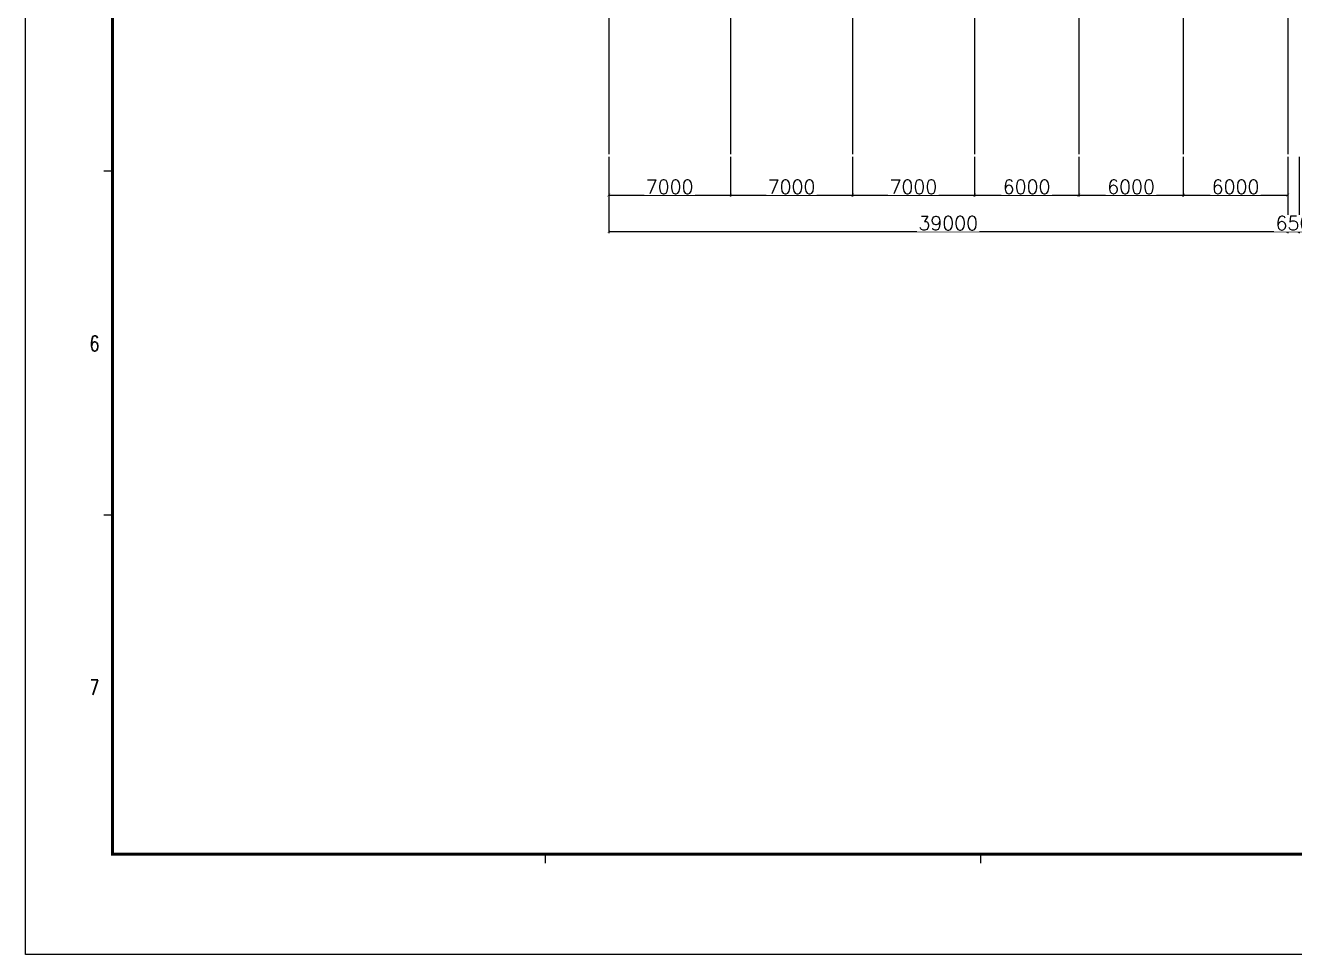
# Model space of a CAD drawing. Header units: millimetres. Extents: x -232466 to 860779, y -177975 to 311634.
# Drawn here: x 413279 to 486169, y 148145 to 201523 of the extents above; entities that cross this region are included whole.
import ezdxf

# ---------------------------------------------------------------- set-up
doc = ezdxf.new("R2010")
doc.units = ezdxf.units.MM
doc.linetypes.add('AXES', pattern=[50.8, 31.75, -6.35, 6.35, -6.35])
doc.linetypes.add('CENTER', pattern=[2, 1.25, -0.25, 0.25, -0.25])
for name, color, linetype in [('Center Line', 1, 'CENTER'), ('dim', 7, 'Continuous'), ('TITLEBOX', 7, 'Continuous')]:
    doc.layers.add(name, color=color, linetype=linetype)
doc.styles.add('RomanS', font='romans.shx')
doc.styles.add('TBOX', font='romans.shx')
doc.dimstyles.new('HYUNDAI', dxfattribs={"dimscale": 120, "dimtxt": 3, "dimasz": 3, "dimexe": 1, "dimexo": 2, "dimgap": 1, "dimtad": 1, "dimdec": 0, "dimdsep": 46, "dimtxsty": 'RomanS', "dimcen": 0, "dimclrd": 256, "dimclre": 256, "dimclrt": 3, "dimadec": 0, "dimazin": 0, "dimtfac": 1, "dimtdec": 0, "dimtix": 1, "dimtmove": 2, "dimatfit": 3, "dimfxl": 1, "dimtvp": 1, "dimtolj": 1, "dimarcsym": 0})

# ---------------------------------------------------------------- blocks, each defined once
blk = doc.blocks.new('_ArchTick')
at = {"color": 0, "linetype": 'ByBlock', "const_width": 0.15}
blk.add_lwpolyline([(-0.5, -0.5), (0.5, 0.5)], dxfattribs=at)
blk = doc.blocks.new('*D893')
at = {"layer": 'Defpoints', "color": 0}
for p in [(446777, 194124), (453777, 194124), (453777, 191775)]:
    blk.add_point(p, dxfattribs=at)
at = {"layer": 'dim', "lineweight": -2}
for p, q in [((446777, 193964), (446777, 191695)), ((453777, 193964), (453777, 191695)), ((446777, 191775), (453777, 191775))]:
    blk.add_line(p, q, dxfattribs=at)
at = {"layer": 'dim', "lineweight": -2, "xscale": 160, "yscale": 160, "zscale": 160, "rotation": 180}
blk.add_blockref('_ArchTick', (446777, 191775), dxfattribs=at)
at = {"layer": 'dim', "lineweight": -2, "xscale": 160, "yscale": 160, "zscale": 160}
blk.add_blockref('_ArchTick', (453777, 191775), dxfattribs=at)
at = {"layer": 'dim', "color": 0, "insert": (450277, 192255), "char_height": 800, "attachment_point": 5, "style": 'RomanS', "bg_fill": 3, "box_fill_scale": 1.1, "bg_fill_color": 257, "bg_fill_transparency": 0}
blk.add_mtext('\\A1;\\H0.025x;\\H40x;7000', dxfattribs=at)
blk = doc.blocks.new('*D894')
at = {"layer": 'Defpoints', "color": 0}
for p in [(453777, 194124), (460777, 194124), (460777, 191775)]:
    blk.add_point(p, dxfattribs=at)
at = {"layer": 'dim', "lineweight": -2}
for p, q in [((453777, 193964), (453777, 191695)), ((460777, 193964), (460777, 191695)), ((453777, 191775), (460777, 191775))]:
    blk.add_line(p, q, dxfattribs=at)
at = {"layer": 'dim', "lineweight": -2, "xscale": 160, "yscale": 160, "zscale": 160, "rotation": 180}
blk.add_blockref('_ArchTick', (453777, 191775), dxfattribs=at)
at = {"layer": 'dim', "lineweight": -2, "xscale": 160, "yscale": 160, "zscale": 160}
blk.add_blockref('_ArchTick', (460777, 191775), dxfattribs=at)
at = {"layer": 'dim', "color": 0, "insert": (457277, 192255), "char_height": 800, "attachment_point": 5, "style": 'RomanS', "bg_fill": 3, "box_fill_scale": 1.1, "bg_fill_color": 257, "bg_fill_transparency": 0}
blk.add_mtext('\\A1;\\H0.025x;\\H40x;7000', dxfattribs=at)
blk = doc.blocks.new('*D895')
at = {"layer": 'Defpoints', "color": 0}
for p in [(460777, 194124), (467777, 194124), (467777, 191775)]:
    blk.add_point(p, dxfattribs=at)
at = {"layer": 'dim', "lineweight": -2}
for p, q in [((460777, 193964), (460777, 191695)), ((467777, 193964), (467777, 191695)), ((460777, 191775), (467777, 191775))]:
    blk.add_line(p, q, dxfattribs=at)
at = {"layer": 'dim', "lineweight": -2, "xscale": 160, "yscale": 160, "zscale": 160, "rotation": 180}
blk.add_blockref('_ArchTick', (460777, 191775), dxfattribs=at)
at = {"layer": 'dim', "lineweight": -2, "xscale": 160, "yscale": 160, "zscale": 160}
blk.add_blockref('_ArchTick', (467777, 191775), dxfattribs=at)
at = {"layer": 'dim', "color": 0, "insert": (464277, 192255), "char_height": 800, "attachment_point": 5, "style": 'RomanS', "bg_fill": 3, "box_fill_scale": 1.1, "bg_fill_color": 257, "bg_fill_transparency": 0}
blk.add_mtext('\\A1;\\H0.025x;\\H40x;7000', dxfattribs=at)
blk = doc.blocks.new('*D896')
at = {"layer": 'Defpoints', "color": 0}
for p in [(467777, 194124), (473777, 194124), (473777, 191775)]:
    blk.add_point(p, dxfattribs=at)
at = {"layer": 'dim', "lineweight": -2}
for p, q in [((467777, 193964), (467777, 191695)), ((473777, 193964), (473777, 191695)), ((467777, 191775), (473777, 191775))]:
    blk.add_line(p, q, dxfattribs=at)
at = {"layer": 'dim', "lineweight": -2, "xscale": 160, "yscale": 160, "zscale": 160, "rotation": 180}
blk.add_blockref('_ArchTick', (467777, 191775), dxfattribs=at)
at = {"layer": 'dim', "lineweight": -2, "xscale": 160, "yscale": 160, "zscale": 160}
blk.add_blockref('_ArchTick', (473777, 191775), dxfattribs=at)
at = {"layer": 'dim', "color": 0, "insert": (470777, 192255), "char_height": 800, "attachment_point": 5, "style": 'RomanS', "bg_fill": 3, "box_fill_scale": 1.1, "bg_fill_color": 257, "bg_fill_transparency": 0}
blk.add_mtext('\\A1;\\H0.025x;\\H40x;6000', dxfattribs=at)
blk = doc.blocks.new('*D897')
at = {"layer": 'Defpoints', "color": 0}
for p in [(473777, 194124), (479777, 194124), (479777, 191775)]:
    blk.add_point(p, dxfattribs=at)
at = {"layer": 'dim', "lineweight": -2}
for p, q in [((473777, 193964), (473777, 191695)), ((479777, 193964), (479777, 191695)), ((473777, 191775), (479777, 191775))]:
    blk.add_line(p, q, dxfattribs=at)
at = {"layer": 'dim', "lineweight": -2, "xscale": 160, "yscale": 160, "zscale": 160, "rotation": 180}
blk.add_blockref('_ArchTick', (473777, 191775), dxfattribs=at)
at = {"layer": 'dim', "lineweight": -2, "xscale": 160, "yscale": 160, "zscale": 160}
blk.add_blockref('_ArchTick', (479777, 191775), dxfattribs=at)
at = {"layer": 'dim', "color": 0, "insert": (476777, 192255), "char_height": 800, "attachment_point": 5, "style": 'RomanS', "bg_fill": 3, "box_fill_scale": 1.1, "bg_fill_color": 257, "bg_fill_transparency": 0}
blk.add_mtext('\\A1;\\H0.025x;\\H40x;6000', dxfattribs=at)
blk = doc.blocks.new('*D898')
at = {"layer": 'Defpoints', "color": 0}
for p in [(479777, 194124), (485777, 194124), (485777, 191775)]:
    blk.add_point(p, dxfattribs=at)
at = {"layer": 'dim', "lineweight": -2}
for p, q in [((479777, 193964), (479777, 191695)), ((485777, 193964), (485777, 191695)), ((479777, 191775), (485777, 191775))]:
    blk.add_line(p, q, dxfattribs=at)
at = {"layer": 'dim', "lineweight": -2, "xscale": 160, "yscale": 160, "zscale": 160, "rotation": 180}
blk.add_blockref('_ArchTick', (479777, 191775), dxfattribs=at)
at = {"layer": 'dim', "lineweight": -2, "xscale": 160, "yscale": 160, "zscale": 160}
blk.add_blockref('_ArchTick', (485777, 191775), dxfattribs=at)
at = {"layer": 'dim', "color": 0, "insert": (482777, 192255), "char_height": 800, "attachment_point": 5, "style": 'RomanS', "bg_fill": 3, "box_fill_scale": 1.1, "bg_fill_color": 257, "bg_fill_transparency": 0}
blk.add_mtext('\\A1;\\H0.025x;\\H40x;6000', dxfattribs=at)
blk = doc.blocks.new('*D900')
at = {"layer": 'Defpoints', "color": 0}
for p in [(446777, 194124), (485777, 194124), (485777, 189675)]:
    blk.add_point(p, dxfattribs=at)
at = {"layer": 'dim', "lineweight": -2}
for p, q in [((446777, 193964), (446777, 189595)), ((485777, 193964), (485777, 189595)), ((446777, 189675), (485777, 189675))]:
    blk.add_line(p, q, dxfattribs=at)
at = {"layer": 'dim', "lineweight": -2, "xscale": 160, "yscale": 160, "zscale": 160, "rotation": 180}
blk.add_blockref('_ArchTick', (446777, 189675), dxfattribs=at)
at = {"layer": 'dim', "lineweight": -2, "xscale": 160, "yscale": 160, "zscale": 160}
blk.add_blockref('_ArchTick', (485777, 189675), dxfattribs=at)
at = {"layer": 'dim', "color": 0, "insert": (466277, 190155), "char_height": 800, "attachment_point": 5, "style": 'RomanS', "bg_fill": 3, "box_fill_scale": 1.1, "bg_fill_color": 257, "bg_fill_transparency": 0}
blk.add_mtext('\\A1;\\H0.025x;\\H40x;39000', dxfattribs=at)
blk = doc.blocks.new('*D901')
at = {"layer": 'Defpoints', "color": 0}
for p in [(485777, 194124), (486427, 194124)]:
    blk.add_point(p, dxfattribs=at)
at = {"layer": 'dim', "lineweight": -2}
for p, q in [((485777, 193964), (485777, 189595)), ((486427, 193964), (486427, 189595)), ((485777, 189675), (485617, 189675)), ((485777, 189675), (486427, 189675)), ((486427, 189675), (486587, 189675))]:
    blk.add_line(p, q, dxfattribs=at)
at = {"layer": 'dim', "lineweight": -2, "xscale": 160, "yscale": 160, "zscale": 160}
blk.add_blockref('_ArchTick', (485777, 189675), dxfattribs=at)
at = {"layer": 'dim', "lineweight": -2, "xscale": 160, "yscale": 160, "zscale": 160, "rotation": 180}
blk.add_blockref('_ArchTick', (486427, 189675), dxfattribs=at)
at = {"layer": 'dim', "color": 0, "insert": (486102, 190155), "char_height": 800, "attachment_point": 5, "style": 'RomanS', "bg_fill": 3, "box_fill_scale": 1.1, "bg_fill_color": 257, "bg_fill_transparency": 0}
blk.add_mtext('\\A1;\\H0.025x;\\H40x;650', dxfattribs=at)
at = {"layer": 'Defpoints', "color": 0}
blk.add_point((486427, 189675), dxfattribs=at)

msp = doc.modelspace()

# ---------------------------------------------------------------- linework, layer by layer
at = {"layer": 'Center Line', "linetype": 'AXES'}
for p, q in [((446776.7, 277297.7), (446776.7, 194123.5)), ((453776.7, 277297.7), (453776.7, 194123.5)), ((460776.7, 277297.7), (460776.7, 194123.5)), ((467776.7, 277297.7), (467776.7, 194123.5)), ((473776.7, 277297.7), (473776.7, 194123.5)), ((479776.7, 277297.7), (479776.7, 194123.5)), ((485776.7, 277297.7), (485776.7, 194123.5))]:
    msp.add_line(p, q, dxfattribs=at)
at = {"layer": 'TITLEBOX', "color": 4, "linetype": 'Continuous'}
for p, q in [((418278.6, 193145.3), (417778.6, 193145.3)), ((418278.6, 173395.3), (417778.6, 173395.3)), ((443153.6, 153395), (443153.6, 153895)), ((443153.6, 153395), (443153.6, 153895)), ((468153.6, 153395), (468153.6, 153895)), ((468153.6, 153395), (468153.6, 153895))]:
    msp.add_line(p, q, dxfattribs=at)
at = {"layer": 'TITLEBOX', "color": 7}
msp.add_lwpolyline([(413278.6, 296645.3), (623528.6, 296645.3), (623528.6, 148145.3), (413278.6, 148145.3)], close=True, dxfattribs=at)
at = {"layer": 'TITLEBOX', "color": 4, "const_width": 175}
msp.add_lwpolyline([(418278.6, 291645.3), (618343.6, 291645.3), (618343.6, 153916.7), (418278.6, 153916.7)], close=True, dxfattribs=at)

# ---------------------------------------------------------------- texts
at = {"layer": 'TITLEBOX', "color": 4, "linetype": 'Continuous', "style": 'TBOX', "width": 0.75}
for s, p in [('6', (416964, 182812.3)), ('7', (416964, 163062.3))]:
    msp.add_text(s, height=875, dxfattribs=at).set_placement(p)

# ---------------------------------------------------------------- next in the draw order: dimensions: what is measured, and where the dimension line sits
at = {"layer": 'dim'}
dim = msp.add_linear_dim(base=(453776.7, 191775), p1=(446776.7, 194123.5), p2=(453776.7, 194123.5), text='\\H0.025x;\\H40x;<>', dimstyle='HYUNDAI', override={"dimscale": 80, "dimtxt": 10, "dimasz": 2, "dimpost": '\\X', "dimtxsty": 'RomanS', "dimblk1": 'ArchTick', "dimblk2": 'ArchTick', "dimsah": 1, "dimclrt": 0, "dimtfill": 1}, dxfattribs=at)
dim.commit()
dim.dimension.update_dxf_attribs({"geometry": '*D893', "text_midpoint": (450276.7, 192255)})

# ---------------------------------------------------------------- next in the draw order: dimensions: what is measured, and where the dimension line sits
dim = msp.add_linear_dim(base=(460776.7, 191775), p1=(453776.7, 194123.5), p2=(460776.7, 194123.5), text='\\H0.025x;\\H40x;<>', dimstyle='HYUNDAI', override={"dimscale": 80, "dimtxt": 10, "dimasz": 2, "dimpost": '\\X', "dimtxsty": 'RomanS', "dimblk1": 'ArchTick', "dimblk2": 'ArchTick', "dimsah": 1, "dimclrt": 0, "dimtfill": 1}, dxfattribs=at)
dim.commit()
dim.dimension.update_dxf_attribs({"geometry": '*D894', "text_midpoint": (457276.7, 192255)})

# ---------------------------------------------------------------- next in the draw order: dimensions: what is measured, and where the dimension line sits
dim = msp.add_linear_dim(base=(467776.7, 191775), p1=(460776.7, 194123.5), p2=(467776.7, 194123.5), text='\\H0.025x;\\H40x;<>', dimstyle='HYUNDAI', override={"dimscale": 80, "dimtxt": 10, "dimasz": 2, "dimpost": '\\X', "dimtxsty": 'RomanS', "dimblk1": 'ArchTick', "dimblk2": 'ArchTick', "dimsah": 1, "dimclrt": 0, "dimtfill": 1}, dxfattribs=at)
dim.commit()
dim.dimension.update_dxf_attribs({"geometry": '*D895', "text_midpoint": (464276.7, 192255)})

# ---------------------------------------------------------------- next in the draw order: dimensions: what is measured, and where the dimension line sits
dim = msp.add_linear_dim(base=(473776.7, 191775), p1=(467776.7, 194123.5), p2=(473776.7, 194123.5), text='\\H0.025x;\\H40x;<>', dimstyle='HYUNDAI', override={"dimscale": 80, "dimtxt": 10, "dimasz": 2, "dimpost": '\\X', "dimtxsty": 'RomanS', "dimblk1": 'ArchTick', "dimblk2": 'ArchTick', "dimsah": 1, "dimclrt": 0, "dimtfill": 1}, dxfattribs=at)
dim.commit()
dim.dimension.update_dxf_attribs({"geometry": '*D896', "text_midpoint": (470776.7, 192255)})

# ---------------------------------------------------------------- next in the draw order: dimensions: what is measured, and where the dimension line sits
dim = msp.add_linear_dim(base=(479776.7, 191775), p1=(473776.7, 194123.5), p2=(479776.7, 194123.5), text='\\H0.025x;\\H40x;<>', dimstyle='HYUNDAI', override={"dimscale": 80, "dimtxt": 10, "dimasz": 2, "dimpost": '\\X', "dimtxsty": 'RomanS', "dimblk1": 'ArchTick', "dimblk2": 'ArchTick', "dimsah": 1, "dimclrt": 0, "dimtfill": 1}, dxfattribs=at)
dim.commit()
dim.dimension.update_dxf_attribs({"geometry": '*D897', "text_midpoint": (476776.7, 192255)})

# ---------------------------------------------------------------- next in the draw order: dimensions: what is measured, and where the dimension line sits
dim = msp.add_linear_dim(base=(485776.7, 191775), p1=(479776.7, 194123.5), p2=(485776.7, 194123.5), text='\\H0.025x;\\H40x;<>', dimstyle='HYUNDAI', override={"dimscale": 80, "dimtxt": 10, "dimasz": 2, "dimpost": '\\X', "dimtxsty": 'RomanS', "dimblk1": 'ArchTick', "dimblk2": 'ArchTick', "dimsah": 1, "dimclrt": 0, "dimtfill": 1}, dxfattribs=at)
dim.commit()
dim.dimension.update_dxf_attribs({"geometry": '*D898', "text_midpoint": (482776.7, 192255)})

# ---------------------------------------------------------------- next in the draw order: dimensions: what is measured, and where the dimension line sits
dim = msp.add_linear_dim(base=(485776.7, 189675.4), p1=(446776.7, 194123.5), p2=(485776.7, 194123.5), text='\\H0.025x;\\H40x;<>', dimstyle='HYUNDAI', override={"dimscale": 80, "dimtxt": 10, "dimasz": 2, "dimpost": '\\X', "dimtxsty": 'RomanS', "dimblk1": 'ArchTick', "dimblk2": 'ArchTick', "dimsah": 1, "dimclrt": 0, "dimtfill": 1}, dxfattribs=at)
dim.commit()
dim.dimension.update_dxf_attribs({"geometry": '*D900', "text_midpoint": (466276.7, 190155.4)})

# ---------------------------------------------------------------- next in the draw order: dimensions: what is measured, and where the dimension line sits
dim = msp.add_linear_dim(base=(486426.7, 189675.4), p1=(485776.7, 194123.5), p2=(486426.7, 194123.5), text='\\H0.025x;\\H40x;<>', dimstyle='HYUNDAI', override={"dimscale": 80, "dimtxt": 10, "dimasz": 2, "dimpost": '\\X', "dimtxsty": 'RomanS', "dimblk1": 'ArchTick', "dimblk2": 'ArchTick', "dimsah": 1, "dimclrt": 0, "dimtfill": 1}, dxfattribs=at)
dim.commit()
dim.dimension.update_dxf_attribs({"geometry": '*D901', "text_midpoint": (486101.7, 190155.4)})

doc.saveas('drawing.dxf')
